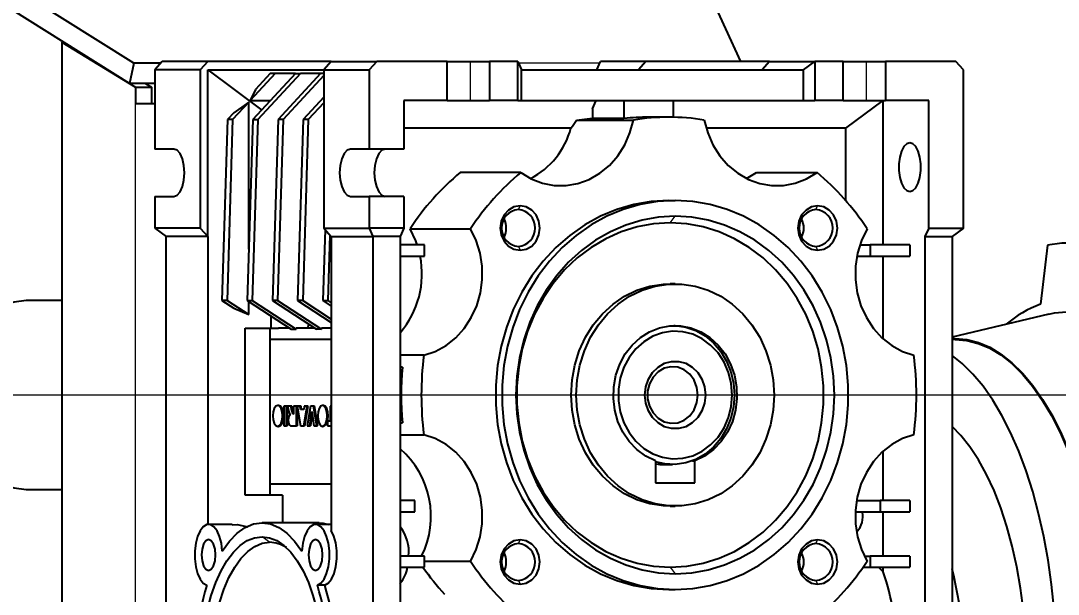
# Paper-space layout 'Лист1' of a CAD drawing. Header units: millimetres. Extents: x 0 to 594, y -1 to 420.
# Drawn here: x 186.78 to 196.12, y 71.18 to 76.34 of the extents above; entities that cross this region are included whole.
import ezdxf

# ---------------------------------------------------------------- set-up
doc = ezdxf.new("R2010")
doc.units = ezdxf.units.MM
doc.linetypes.add('SLD-Осевая', pattern=[19.05, 15.24, -1.27, 1.27, -1.27])
doc.linetypes.add('SLD-Сплошная', pattern=[0])
doc.styles.add('SLDTEXTSTYLE1', font='')
doc.styles.add('SLDTEXTSTYLE2', font='')
doc.styles.get('SLDTEXTSTYLE1').set_extended_font_data('ГОСТ тип А', italic=True)
doc.styles.get('SLDTEXTSTYLE2').set_extended_font_data('ГОСТ тип А')
doc.dimstyles.new('SLDDIMSTYLE2', dxfattribs={"dimtxt": 3.5, "dimasz": 3, "dimexe": 0, "dimexo": 0.0625, "dimgap": 0.875, "dimtad": 0, "dimtih": 1, "dimtoh": 1, "dimdec": 0, "dimlfac": 20, "dimrnd": 1e-09, "dimzin": 12, "dimdsep": 46, "dimtxsty": 'SLDTEXTSTYLE1', "dimsah": 1, "dimcen": 0, "dimadec": 0, "dimazin": 3, "dimtfac": 1, "dimtmove": 0, "dimatfit": 3, "dimfxl": 1, "dimfrac": 2, "dimtolj": 1, "dimtzin": 12, "dimarcsym": 0})
doc.dimstyles.new('SLDDIMSTYLE3', dxfattribs={"dimtxt": 3.5, "dimasz": 3, "dimexe": 0, "dimexo": 0.0625, "dimgap": 0.875, "dimtad": 2, "dimdec": 0, "dimlfac": 20, "dimrnd": 1e-09, "dimzin": 12, "dimdsep": 46, "dimtxsty": 'SLDTEXTSTYLE1', "dimsah": 1, "dimcen": 0.09, "dimadec": 0, "dimazin": 3, "dimtfac": 1, "dimtofl": 0, "dimtmove": 0, "dimatfit": 3, "dimfxl": 1, "dimfrac": 2, "dimtolj": 1, "dimtzin": 12, "dimarcsym": 0})

# ---------------------------------------------------------------- blocks, each defined once
blk = doc.blocks.new('_D_2')
at = {"color": 7, "linetype": 'SLD-Сплошная', "lineweight": 0, "transparency": 16777216}
for p, q in [((170.2787, 113.9635), (148.2729, 113.9635)), ((180.6089, 103.4461), (170.2787, 113.9635)), ((240.4801, 42.4902), (180.6089, 103.4461)), ((240.4801, 42.4902), (242.5823, 40.3499))]:
    blk.add_line(p, q, dxfattribs=at)
at = {"color": 7, "linetype": 'SLD-Сплошная', "lineweight": 18, "transparency": 16777216}
for points in [[(180.6089, 103.4461), (178.8635, 105.9367), (178.15, 105.236)], [(240.4801, 42.4902), (242.2255, 39.9995), (242.939, 40.7003)]]:
    blk.add_solid(points, dxfattribs=at)
at = {"color": 7, "linetype": 'SLD-Сплошная', "lineweight": 18, "transparency": 16777216, "char_height": 3.5, "attachment_point": 1, "style": 'SLDTEXTSTYLE2'}
for s, insert in [('%%c', (148.2729, 118.4752)), ('1710', (153.3759, 118.4995)), ('.*', (164.0703, 118.4995))]:
    blk.add_mtext(s, dxfattribs=dict(at, insert=insert))
blk = doc.blocks.new('_D_3')
at = {"color": 7, "linetype": 'SLD-Сплошная', "lineweight": 0, "transparency": 16777216}
for p, q in [((191.8496, 115.3486), (276.2983, 115.3486)), ((275.2983, 115.3486), (275.2983, 30.5877)), ((191.8496, 30.5877), (276.2983, 30.5877))]:
    blk.add_line(p, q, dxfattribs=at)
at = {"color": 7, "linetype": 'SLD-Сплошная', "lineweight": 18, "transparency": 16777216}
for points in [[(275.2983, 115.3486), (274.7983, 112.3486), (275.7983, 112.3486)], [(275.2983, 30.5877), (275.7983, 33.5877), (274.7983, 33.5877)]]:
    blk.add_solid(points, dxfattribs=at)
at = {"color": 7, "linetype": 'SLD-Сплошная', "lineweight": 18, "transparency": 16777216, "char_height": 3.5, "attachment_point": 1, "rotation": 90, "style": 'SLDTEXTSTYLE2'}
for s, insert in [('*', (270.7866, 76.1743)), ('1695', (270.7866, 65.4799))]:
    blk.add_mtext(s, dxfattribs=dict(at, insert=insert))
blk = doc.blocks.new('SW_CENTERMARKSYMBOL_0')
at = {"color": 0, "linetype": 'SLD-Сплошная', "lineweight": 18}
blk.add_line((-0.25, 0), (-134.03, 0), dxfattribs=at)

psp = doc.layouts.new('Лист1')

# ---------------------------------------------------------------- linework, layer by layer
at = {"color": 7, "linetype": 'SLD-Сплошная', "lineweight": 25}
for p, q in [((187.8004, 75.9537), (181.7734, 79.7455)), ((191.5244, 79.7953), (193.2599, 75.9681)), ((187.7636, 75.7709), (181.7734, 79.5395)), ((187.1544, 76.1427), (187.8171, 75.7372)), ((187.1544, 76.1427), (187.1544, 69.7935)), ((187.1544, 76.1427), (187.1725, 76.1427)), ((187.8004, 75.9537), (187.7636, 75.7709)), ((188.0449, 75.9537), (187.8004, 75.9537)), ((188.0578, 75.9681), (187.9909, 75.8931)), ((188.4664, 75.9681), (188.0578, 75.9681)), ((188.4664, 75.9681), (188.3995, 75.8931)), ((189.5786, 75.9681), (188.4664, 75.9681)), ((189.5786, 75.9681), (189.5118, 75.8931)), ((189.5786, 75.9681), (189.9872, 75.9681)), ((189.9872, 75.9681), (189.9204, 75.8931)), ((190.6221, 75.9681), (189.9872, 75.9681)), ((190.6221, 75.6181), (190.6221, 75.9681)), ((190.6221, 75.9681), (190.8305, 75.9681)), ((190.8305, 75.9681), (191.0007, 75.9681)), ((191.0007, 75.9681), (191.0007, 75.6181)), ((191.2569, 75.9681), (191.0007, 75.9681)), ((191.2569, 75.6181), (191.2569, 75.9681)), ((191.2569, 75.9681), (191.2897, 75.8931)), ((191.9677, 75.8931), (192.0005, 75.9681)), ((192.4091, 75.9681), (192.0005, 75.9681)), ((192.4091, 75.9681), (192.3422, 75.8931)), ((193.5213, 75.9681), (192.4091, 75.9681)), ((193.5213, 75.9681), (193.4545, 75.8931)), ((193.5213, 75.9681), (193.9299, 75.9681)), ((193.8291, 75.8931), (193.9299, 75.9681)), ((193.9299, 75.9681), (193.9299, 75.6181)), ((194.1861, 75.9681), (193.9299, 75.9681)), ((194.1861, 75.6181), (194.1861, 75.9681)), ((194.1861, 75.9681), (194.3945, 75.9681)), ((194.3945, 75.9681), (194.5648, 75.9681)), ((194.5648, 75.9681), (194.5648, 75.6181)), ((195.1996, 75.9681), (194.5648, 75.9681)), ((195.2664, 75.8931), (195.1996, 75.9681)), ((187.9909, 75.8931), (187.9909, 75.1806)), ((188.3995, 75.8931), (187.9909, 75.8931)), ((188.3995, 75.8931), (188.3995, 74.4681)), ((188.4664, 74.3931), (188.4664, 75.8931)), ((188.4664, 75.8931), (188.952, 75.5321)), ((188.4664, 75.8931), (189.5118, 75.8931)), ((189.0735, 75.8606), (188.8498, 75.6181)), ((189.2551, 75.8606), (188.8725, 75.4459)), ((189.0281, 75.8606), (188.8967, 75.7181)), ((189.3005, 75.8606), (188.9179, 75.4459)), ((189.0735, 75.8606), (189.0281, 75.8606)), ((189.2551, 75.8606), (189.0735, 75.8606)), ((189.4821, 75.8606), (189.0995, 75.4459)), ((189.5118, 75.8436), (189.1448, 75.4459)), ((189.2551, 75.8606), (189.3005, 75.8606)), ((189.4821, 75.8606), (189.3005, 75.8606)), ((189.5118, 75.8606), (189.4821, 75.8606)), ((189.5118, 75.8931), (189.9204, 75.8931)), ((189.5118, 75.8931), (189.5118, 74.4681)), ((189.9204, 75.8931), (189.9204, 75.1806)), ((191.2897, 75.6181), (191.2897, 75.8931)), ((191.2897, 75.8931), (193.8291, 75.8931)), ((193.8291, 75.6181), (193.8291, 75.8931)), ((195.2664, 74.4681), (195.2664, 75.8931)), ((187.9909, 75.7709), (187.7636, 75.7709)), ((187.8171, 75.7372), (187.8171, 75.5881)), ((187.8171, 75.7372), (187.961, 75.7372)), ((187.906, 75.7709), (187.961, 75.7372)), ((187.961, 75.7372), (187.961, 75.5881)), ((188.8967, 75.7181), (188.8498, 75.6181)), ((189.5118, 75.6468), (189.3264, 75.4459)), ((187.9909, 75.5881), (187.8171, 75.5881)), ((188.8362, 75.6034), (188.6909, 75.4459)), ((188.8362, 75.6034), (188.7017, 75.5069)), ((188.8362, 74.2817), (188.8362, 75.6034)), ((188.8498, 75.6181), (189.0314, 75.6181)), ((189.5118, 75.5976), (189.3718, 75.4459)), ((190.6221, 75.6181), (190.2323, 75.6181)), ((190.2323, 75.6181), (190.2323, 75.1806)), ((190.6221, 75.6181), (190.8305, 75.6181)), ((190.8305, 75.6181), (191.0007, 75.6181)), ((191.2569, 75.6181), (191.0007, 75.6181)), ((191.2569, 75.6181), (191.2897, 75.6181)), ((191.2897, 75.6181), (193.8291, 75.6181)), ((191.928, 75.5431), (191.9621, 75.6181)), ((191.928, 75.5431), (191.928, 75.4556)), ((192.2118, 75.6181), (192.2118, 75.4556)), ((192.6573, 75.4677), (192.6573, 75.6181)), ((193.8291, 75.6181), (193.9299, 75.6181)), ((194.1861, 75.6181), (193.9299, 75.6181)), ((194.1861, 75.6181), (194.3945, 75.6181)), ((194.2097, 75.3681), (194.546, 75.6181)), ((194.3945, 75.6181), (194.5648, 75.6181)), ((194.546, 74.3181), (194.546, 75.6181)), ((194.9546, 75.6181), (194.5648, 75.6181)), ((194.9546, 74.4681), (194.9546, 75.6181)), ((188.6455, 75.4459), (188.5948, 73.8181)), ((188.6909, 75.4459), (188.6402, 73.8181)), ((188.7017, 75.5069), (188.6455, 75.4459)), ((188.6909, 75.4459), (188.6455, 75.4459)), ((188.8725, 75.4459), (188.8218, 73.8181)), ((188.9179, 75.4459), (188.8672, 73.8181)), ((188.8725, 75.4459), (188.9179, 75.4459)), ((189.0995, 75.4459), (189.0488, 73.8181)), ((189.1448, 75.4459), (189.0942, 73.8181)), ((189.1448, 75.4459), (189.0995, 75.4459)), ((189.3264, 75.4459), (189.2758, 73.8181)), ((189.3718, 75.4459), (189.3212, 73.8181)), ((189.3718, 75.4459), (189.3264, 75.4459)), ((191.7864, 75.4424), (191.928, 75.4587)), ((191.7864, 75.4424), (192.2975, 75.4424)), ((192.2118, 75.4556), (191.928, 75.4556)), ((192.6161, 75.4681), (192.4345, 75.4681)), ((191.7347, 75.3681), (190.2323, 75.3681)), ((194.2097, 75.3681), (192.9527, 75.3681)), ((194.2097, 74.7148), (194.2097, 75.3681)), ((188.1612, 75.1806), (187.9909, 75.1806)), ((189.9204, 75.1806), (189.7502, 75.1806)), ((190.2323, 75.1806), (189.9204, 75.1806)), ((191.2826, 74.9706), (190.7378, 74.9706)), ((193.3155, 74.9163), (193.4049, 74.9706)), ((193.4049, 74.9706), (193.9497, 74.9706)), ((187.9909, 74.7556), (187.9909, 74.4681)), ((187.9909, 74.7556), (188.1612, 74.7556)), ((189.7502, 74.7556), (189.9204, 74.7556)), ((189.9204, 74.7556), (189.9204, 74.4681)), ((190.2323, 74.7556), (189.9204, 74.7556)), ((190.2323, 74.7556), (190.2323, 74.4681)), ((192.6161, 74.7181), (192.6729, 74.7181)), ((188.3995, 74.4681), (187.9909, 74.4681)), ((187.9909, 74.4681), (188.0918, 74.3931)), ((188.3995, 74.4681), (188.4664, 74.3931)), ((189.5226, 74.456), (189.5028, 73.8181)), ((189.5118, 74.4681), (189.5786, 74.3931)), ((189.5118, 74.4681), (189.9204, 74.4681)), ((190.2323, 74.4681), (189.9204, 74.4681)), ((189.9204, 74.4681), (189.9532, 74.3931)), ((190.2323, 74.4681), (190.1982, 74.3931)), ((190.2871, 74.4648), (190.8319, 74.4648)), ((194.9546, 74.4681), (194.9205, 74.3931)), ((194.9546, 74.4681), (195.2664, 74.4681)), ((195.2664, 74.4681), (195.1656, 74.3931)), ((188.4664, 74.3931), (188.0918, 74.3931)), ((188.0918, 70.3431), (188.0918, 74.3931)), ((188.4664, 74.3931), (188.4664, 71.8032)), ((189.5665, 74.4067), (189.5482, 73.8181)), ((189.5786, 74.3931), (189.9532, 74.3931)), ((189.5786, 74.3931), (189.5786, 71.7493)), ((190.1982, 74.3931), (189.9532, 74.3931)), ((189.9532, 74.3931), (189.9532, 70.3431)), ((190.1982, 74.3931), (190.1982, 70.3431)), ((190.4184, 74.3181), (190.1982, 74.3181)), ((190.4184, 74.2181), (190.4184, 74.3181)), ((194.3352, 74.3181), (194.4279, 74.3181)), ((194.4279, 74.3181), (194.4279, 74.2181)), ((194.7843, 74.3181), (194.4279, 74.3181)), ((194.7843, 74.3181), (194.7843, 74.2181)), ((194.9205, 74.3931), (194.9205, 70.3431)), ((194.9205, 74.3931), (195.1656, 74.3931)), ((195.1656, 74.3931), (195.1656, 70.3431)), ((196.0237, 74.3156), (195.9591, 73.7847)), ((190.1982, 74.2181), (190.4184, 74.2181)), ((194.3092, 74.2181), (194.4279, 74.2181)), ((194.4279, 74.2181), (194.7843, 74.2181)), ((194.546, 73.472), (194.546, 74.2181)), ((192.6729, 73.9681), (192.6275, 73.9681)), ((187.1544, 73.8181), (186.8618, 73.8181)), ((188.6402, 73.8181), (188.5948, 73.8181)), ((188.5948, 73.8181), (188.7017, 73.7488)), ((188.6402, 73.8181), (188.8362, 73.6911)), ((188.8218, 73.8181), (188.8672, 73.8181)), ((188.8218, 73.8181), (189.2183, 73.5612)), ((188.8362, 73.6911), (188.8362, 73.8088)), ((188.8672, 73.8181), (189.2637, 73.5612)), ((189.0488, 73.8181), (189.4453, 73.5612)), ((189.0942, 73.8181), (189.0488, 73.8181)), ((189.0942, 73.8181), (189.4907, 73.5612)), ((189.3212, 73.8181), (189.2758, 73.8181)), ((189.2758, 73.8181), (189.5786, 73.6219)), ((189.3212, 73.8181), (189.5786, 73.6513)), ((189.5028, 73.8181), (189.5786, 73.769)), ((189.5028, 73.8181), (189.5482, 73.8181)), ((189.5482, 73.8181), (189.5786, 73.7984)), ((188.7017, 73.7488), (188.8362, 73.6911)), ((189.038, 73.5681), (189.038, 73.678)), ((196.0354, 73.6966), (195.1656, 73.4879)), ((189.3677, 73.5681), (189.3767, 73.6057)), ((188.8026, 73.5681), (189.038, 73.5681)), ((188.8026, 72.0681), (188.8026, 73.5681)), ((189.0254, 73.5681), (189.0254, 72.0681)), ((189.038, 73.5681), (189.1048, 73.5681)), ((189.2076, 73.5681), (189.1048, 73.5681)), ((189.2183, 73.5612), (189.2637, 73.5612)), ((189.2637, 73.5681), (189.2637, 73.5612)), ((189.4346, 73.5681), (189.2637, 73.5681)), ((189.4907, 73.5612), (189.4453, 73.5612)), ((189.4907, 73.5681), (189.4907, 73.5612)), ((189.5786, 73.5681), (189.4907, 73.5681)), ((189.0258, 73.4681), (189.0258, 72.1681)), ((189.5786, 73.4681), (189.0258, 73.4681)), ((195.1927, 73.4681), (195.1656, 73.4681)), ((190.4115, 73.3258), (190.1982, 73.3258)), ((190.2182, 73.2181), (190.1982, 73.2181)), ((189.1049, 72.8747), (189.096, 72.8747)), ((189.1505, 72.8681), (189.1505, 72.6914)), ((189.1755, 72.8681), (189.1505, 72.8681)), ((189.1755, 72.6914), (189.1755, 72.8681)), ((189.1844, 72.8681), (189.1755, 72.8681)), ((189.1844, 72.6914), (189.1844, 72.8681)), ((189.1849, 72.8681), (189.1973, 72.8177)), ((189.2131, 72.8681), (189.1849, 72.8681)), ((189.2263, 72.8145), (189.2131, 72.8681)), ((189.222, 72.8681), (189.2131, 72.8681)), ((189.2352, 72.8145), (189.222, 72.8681)), ((189.2391, 72.8681), (189.2391, 72.797)), ((189.2641, 72.8681), (189.2391, 72.8681)), ((189.2641, 72.6914), (189.2641, 72.8681)), ((189.2724, 72.8681), (189.2641, 72.8681)), ((189.2724, 72.8681), (189.3023, 72.6914)), ((189.2985, 72.8681), (189.2724, 72.8681)), ((189.273, 72.6914), (189.273, 72.8647)), ((189.3026, 72.8383), (189.2985, 72.8681)), ((189.3074, 72.8681), (189.2985, 72.8681)), ((189.3305, 72.8383), (189.3026, 72.8383)), ((189.3115, 72.8383), (189.3074, 72.8681)), ((189.3346, 72.8681), (189.3305, 72.8383)), ((189.3306, 72.6914), (189.36, 72.8681)), ((189.36, 72.8681), (189.3346, 72.8681)), ((189.3395, 72.6914), (189.3689, 72.8681)), ((189.3899, 72.8681), (189.36, 72.6914)), ((189.3689, 72.8681), (189.36, 72.8681)), ((189.417, 72.8681), (189.3899, 72.8681)), ((189.4475, 72.6914), (189.417, 72.8681)), ((189.4259, 72.8681), (189.417, 72.8681)), ((189.4564, 72.6914), (189.4259, 72.8681)), ((189.508, 72.8747), (189.4991, 72.8747)), ((189.5786, 72.8681), (189.5694, 72.8681)), ((189.5694, 72.8681), (189.5694, 72.7327)), ((189.1973, 72.8177), (189.2002, 72.8081)), ((189.2002, 72.8081), (189.2046, 72.7971)), ((189.2046, 72.7971), (189.2073, 72.7937)), ((189.2073, 72.7937), (189.211, 72.7905)), ((189.2285, 72.8065), (189.2263, 72.8145)), ((189.2352, 72.8145), (189.2263, 72.8145)), ((189.2308, 72.801), (189.2285, 72.8065)), ((189.2374, 72.8065), (189.2285, 72.8065)), ((189.2341, 72.7977), (189.2308, 72.801)), ((189.2391, 72.801), (189.2308, 72.801)), ((189.2369, 72.797), (189.2341, 72.7977)), ((189.2391, 72.7977), (189.2341, 72.7977)), ((189.2374, 72.8065), (189.2352, 72.8145)), ((189.2391, 72.797), (189.2369, 72.797)), ((189.2391, 72.8025), (189.2374, 72.8065)), ((189.3853, 72.6914), (189.4032, 72.8185)), ((189.3942, 72.6914), (189.4077, 72.7872)), ((189.4032, 72.8185), (189.4215, 72.6914)), ((189.5444, 72.7327), (189.5444, 72.6914)), ((189.5694, 72.7327), (189.5444, 72.7327)), ((189.1049, 72.6859), (189.096, 72.6859)), ((189.1505, 72.6914), (189.1755, 72.6914)), ((189.1844, 72.6914), (189.1755, 72.6914)), ((189.2111, 72.6922), (189.2641, 72.6914)), ((189.273, 72.6914), (189.2641, 72.6914)), ((189.3023, 72.6914), (189.3306, 72.6914)), ((189.3395, 72.6914), (189.3306, 72.6914)), ((189.36, 72.6914), (189.3853, 72.6914)), ((189.3942, 72.6914), (189.3853, 72.6914)), ((189.4215, 72.6914), (189.4475, 72.6914)), ((189.4564, 72.6914), (189.4475, 72.6914)), ((189.508, 72.6859), (189.4991, 72.6859)), ((189.5444, 72.6914), (189.5786, 72.6914)), ((190.1982, 72.7181), (190.2182, 72.7181)), ((190.1982, 72.6105), (190.4115, 72.6105)), ((194.546, 72.0181), (194.546, 72.4643)), ((192.4947, 72.376), (192.4947, 72.1781)), ((192.8284, 72.376), (192.8511, 72.376)), ((192.8511, 72.1781), (192.8511, 72.376)), ((192.5357, 72.3431), (192.6502, 72.3431)), ((189.0258, 72.1681), (189.5786, 72.1681)), ((192.4947, 72.1781), (192.8511, 72.1781)), ((186.8618, 72.1181), (187.1544, 72.1181)), ((189.1389, 72.0681), (188.8026, 72.0681)), ((189.1389, 72.0681), (189.1389, 71.8181)), ((190.3293, 72.0181), (190.1982, 72.0181)), ((190.3293, 71.9181), (190.3293, 72.0181)), ((194.3058, 72.0181), (194.517, 72.0181)), ((194.517, 72.0181), (194.517, 71.9181)), ((194.7843, 72.0181), (194.517, 72.0181)), ((194.7843, 72.0181), (194.7843, 71.9181)), ((190.1982, 71.9181), (190.3293, 71.9181)), ((192.6275, 71.9681), (192.6729, 71.9681)), ((194.2949, 71.9181), (194.517, 71.9181)), ((194.517, 71.9181), (194.7843, 71.9181)), ((194.546, 71.5181), (194.546, 71.9181)), ((188.6874, 71.8038), (188.4741, 71.8038)), ((189.468, 71.8181), (188.9557, 71.8181)), ((189.5786, 71.8038), (189.4372, 71.8038)), ((190.4184, 71.5181), (190.1982, 71.5181)), ((190.4184, 71.4181), (190.4184, 71.5181)), ((194.3756, 71.5181), (194.4279, 71.5181)), ((194.4279, 71.5181), (194.4279, 71.4181)), ((194.7843, 71.5181), (194.4279, 71.5181)), ((194.7843, 71.5181), (194.7843, 71.4181)), ((190.8319, 71.4714), (190.4184, 71.4714)), ((190.1982, 71.4181), (190.4184, 71.4181)), ((194.3638, 71.4181), (194.4279, 71.4181)), ((194.4279, 71.4181), (194.7843, 71.4181)), ((194.546, 71.3764), (194.546, 71.4181)), ((189.5202, 71.2561), (189.4533, 71.2561)), ((192.6161, 71.2181), (192.6729, 71.2181))]:
    psp.add_line(p, q, dxfattribs=at)
at = {"color": 8, "linetype": 'SLD-Сплошная', "lineweight": 18}
for p, q in [((190.8305, 75.6181), (190.8305, 75.9681)), ((191.9942, 75.9537), (191.2632, 75.9537)), ((194.3945, 75.6181), (194.3945, 75.9681)), ((187.8171, 70.3481), (187.8171, 75.5881)), ((191.2619, 74.6369), (191.2773, 74.6707)), ((193.9396, 74.6369), (193.9549, 74.6707)), ((192.6275, 74.5181), (192.6729, 74.5759)), ((191.2619, 74.3045), (191.2773, 74.2707)), ((193.9396, 74.3045), (193.9549, 74.2707)), ((191.7819, 72.9681), (191.7365, 72.9681)), ((189.0225, 71.6431), (188.9557, 71.6931)), ((191.2619, 71.6317), (191.2773, 71.6655)), ((193.9396, 71.6317), (193.9549, 71.6655)), ((192.6275, 71.4181), (192.6729, 71.3604)), ((191.2619, 71.2993), (191.2773, 71.2655)), ((193.9396, 71.2993), (193.9549, 71.2655))]:
    psp.add_line(p, q, dxfattribs=at)
at = {"color": 7, "linetype": 'SLD-Сплошная', "lineweight": 25, "flags": 128}
for points in [[(191.2826, 74.9706), (191.3772, 74.9137), (191.4787, 74.8746), (191.5845, 74.8542), (191.6918, 74.8531), (191.7979, 74.8713), (191.9001, 74.9083), (191.9956, 74.9632), (192.0821, 75.0345), (192.1573, 75.1205), (192.2193, 75.2189), (192.2664, 75.3271), (192.2975, 75.4424)], [(192.9348, 75.4424), (192.9659, 75.3271), (193.013, 75.2189), (193.0749, 75.1205), (193.1501, 75.0345), (193.2366, 74.9632), (193.3322, 74.9083), (193.4343, 74.8713), (193.5404, 74.8531), (193.6478, 74.8542), (193.7535, 74.8746), (193.8551, 74.9137), (193.9497, 74.9706)], [(188.1612, 74.7556), (188.191, 74.766), (188.2179, 74.7962), (188.2392, 74.8432), (188.2529, 74.9025), (188.2577, 74.9681), (188.2529, 75.0338), (188.2392, 75.093), (188.2179, 75.14), (188.191, 75.1702), (188.1612, 75.1806)], [(189.7502, 75.1806), (189.7203, 75.1702), (189.6935, 75.14), (189.6721, 75.093), (189.6584, 75.0338), (189.6537, 74.9681), (189.6584, 74.9025), (189.6721, 74.8432), (189.6935, 74.7962), (189.7203, 74.766), (189.7502, 74.7556)], [(190.062, 75.1806), (190.0322, 75.1702), (190.0053, 75.14), (189.984, 75.093), (189.9703, 75.0338), (189.9655, 74.9681), (189.9703, 74.9025), (189.984, 74.8432), (190.0053, 74.7962), (190.0322, 74.766), (190.062, 74.7556)], [(194.7843, 75.2381), (194.7562, 75.2292), (194.7303, 75.2032), (194.7089, 75.1622), (194.6935, 75.1095), (194.6855, 75.0494), (194.6855, 74.9868), (194.6935, 74.9267), (194.7089, 74.8741), (194.7303, 74.833), (194.7562, 74.807), (194.7843, 74.7981)], [(194.7843, 74.7981), (194.8125, 74.807), (194.8383, 74.833), (194.8598, 74.8741), (194.8752, 74.9267), (194.8832, 74.9868), (194.8832, 75.0494), (194.8752, 75.1095), (194.8598, 75.1622), (194.8383, 75.2032), (194.8125, 75.2292), (194.7843, 75.2381)], [(192.6161, 74.7181), (192.4584, 74.7091), (192.3022, 74.6823), (192.1493, 74.6379), (192.0012, 74.5763), (191.8594, 74.4982), (191.7254, 74.4045), (191.6005, 74.2959), (191.486, 74.1738), (191.3831, 74.0393), (191.2929, 73.8938), (191.2162, 73.7388), (191.1539, 73.5759), (191.1066, 73.4068), (191.0748, 73.2331), (191.0589, 73.0568), (191.0589, 72.8795), (191.0748, 72.7031), (191.1066, 72.5295), (191.1539, 72.3603), (191.2162, 72.1974), (191.2929, 72.0424), (191.3831, 71.8969), (191.486, 71.7624), (191.6005, 71.6403), (191.7254, 71.5318), (191.8594, 71.438), (192.0012, 71.3599), (192.1493, 71.2984), (192.3022, 71.2539), (192.4584, 71.2271), (192.6161, 71.2181)], [(192.6729, 74.7181), (192.5151, 74.7091), (192.359, 74.6823), (192.2061, 74.6379), (192.058, 74.5763), (191.9162, 74.4982), (191.7821, 74.4045), (191.6572, 74.2959), (191.5427, 74.1738), (191.4398, 74.0393), (191.3496, 73.8938), (191.273, 73.7388), (191.2107, 73.5759), (191.1634, 73.4068), (191.1316, 73.2331), (191.1156, 73.0568), (191.1156, 72.8795), (191.1316, 72.7031), (191.1634, 72.5295), (191.2107, 72.3603), (191.273, 72.1974), (191.3496, 72.0424), (191.4398, 71.8969), (191.5427, 71.7624), (191.6572, 71.6403), (191.7821, 71.5318), (191.9162, 71.438), (192.058, 71.3599), (192.2061, 71.2984), (192.359, 71.2539), (192.5151, 71.2271), (192.6729, 71.2181)], [(192.6729, 71.2181), (192.8306, 71.2271), (192.9867, 71.2539), (193.1397, 71.2984), (193.2878, 71.3599), (193.4296, 71.438), (193.5636, 71.5318), (193.6885, 71.6403), (193.803, 71.7624), (193.9059, 71.8969), (193.9961, 72.0424), (194.0728, 72.1974), (194.1351, 72.3603), (194.1824, 72.5295), (194.2142, 72.7031), (194.2301, 72.8795), (194.2301, 73.0568), (194.2142, 73.2331), (194.1824, 73.4068), (194.1351, 73.5759), (194.0728, 73.7388), (193.9961, 73.8938), (193.9059, 74.0393), (193.803, 74.1738), (193.6885, 74.2959), (193.5636, 74.4045), (193.4296, 74.4982), (193.2878, 74.5763), (193.1397, 74.6379), (192.9867, 74.6823), (192.8306, 74.7091), (192.6729, 74.7181)], [(191.2773, 74.6707), (191.2222, 74.6609), (191.1725, 74.6325), (191.1331, 74.5883), (191.1078, 74.5325), (191.0991, 74.4707), (191.1078, 74.4089), (191.1331, 74.3532), (191.1725, 74.3089), (191.2222, 74.2805), (191.2773, 74.2707)], [(191.2773, 74.2707), (191.3324, 74.2805), (191.382, 74.3089), (191.4215, 74.3532), (191.4468, 74.4089), (191.4555, 74.4707), (191.4468, 74.5325), (191.4215, 74.5883), (191.382, 74.6325), (191.3324, 74.6609), (191.2773, 74.6707)], [(193.9549, 74.6707), (193.8999, 74.6609), (193.8502, 74.6325), (193.8108, 74.5883), (193.7855, 74.5325), (193.7767, 74.4707), (193.7855, 74.4089), (193.8108, 74.3532), (193.8502, 74.3089), (193.8999, 74.2805), (193.9549, 74.2707)], [(193.9549, 74.2707), (194.01, 74.2805), (194.0597, 74.3089), (194.0991, 74.3532), (194.1244, 74.4089), (194.1332, 74.4707), (194.1244, 74.5325), (194.0991, 74.5883), (194.0597, 74.6325), (194.01, 74.6609), (193.9549, 74.6707)], [(192.6729, 74.5759), (192.5231, 74.5671), (192.375, 74.5407), (192.2302, 74.4972), (192.0902, 74.4369), (191.9566, 74.3605), (191.8309, 74.2688), (191.7143, 74.1629), (191.6083, 74.0439), (191.5139, 73.9131), (191.4323, 73.772), (191.3642, 73.6221), (191.3105, 73.4649), (191.2717, 73.3024), (191.2482, 73.1362), (191.2404, 72.9681), (191.2482, 72.8001), (191.2717, 72.6339), (191.3105, 72.4713), (191.3642, 72.3142), (191.4323, 72.1642), (191.5139, 72.0231), (191.6083, 71.8923), (191.7143, 71.7733), (191.8309, 71.6674), (191.9566, 71.5758), (192.0902, 71.4994), (192.2302, 71.4391), (192.375, 71.3955), (192.5231, 71.3692), (192.6729, 71.3604)], [(192.6275, 74.5181), (192.4782, 74.509), (192.3306, 74.4819), (192.1865, 74.437), (192.0476, 74.3749), (191.9155, 74.2963), (191.7917, 74.2021), (191.6777, 74.0934), (191.5749, 73.9716), (191.4844, 73.838), (191.4073, 73.6942), (191.3445, 73.5418), (191.2968, 73.3828), (191.2646, 73.2189), (191.2484, 73.052), (191.2484, 72.8842), (191.2646, 72.7174), (191.2968, 72.5535), (191.3445, 72.3944), (191.4073, 72.2421), (191.4844, 72.0983), (191.5749, 71.9647), (191.6777, 71.8428), (191.7917, 71.7342), (191.9155, 71.64), (192.0476, 71.5614), (192.1865, 71.4993), (192.3306, 71.4544), (192.4782, 71.4272), (192.6275, 71.4181)], [(192.6275, 71.4181), (192.7768, 71.4272), (192.9244, 71.4544), (193.0684, 71.4993), (193.2074, 71.5614), (193.3395, 71.64), (193.4633, 71.7342), (193.5772, 71.8428), (193.6801, 71.9647), (193.7706, 72.0983), (193.8477, 72.2421), (193.9104, 72.3944), (193.9582, 72.5535), (193.9903, 72.7174), (194.0065, 72.8842), (194.0065, 73.052), (193.9903, 73.2189), (193.9582, 73.3828), (193.9104, 73.5418), (193.8477, 73.6942), (193.7706, 73.838), (193.6801, 73.9716), (193.5772, 74.0934), (193.4633, 74.2021), (193.3395, 74.2963), (193.2074, 74.3749), (193.0684, 74.437), (192.9244, 74.4819), (192.7768, 74.509), (192.6275, 74.5181)], [(192.6729, 71.3604), (192.8226, 71.3692), (192.9707, 71.3955), (193.1155, 71.4391), (193.2555, 71.4994), (193.3891, 71.5758), (193.5149, 71.6674), (193.6314, 71.7733), (193.7374, 71.8923), (193.8318, 72.0231), (193.9135, 72.1642), (193.9815, 72.3142), (194.0353, 72.4713), (194.0741, 72.6339), (194.0975, 72.8001), (194.1054, 72.9681), (194.0975, 73.1362), (194.0741, 73.3024), (194.0353, 73.4649), (193.9815, 73.6221), (193.9135, 73.772), (193.8318, 73.9131), (193.7374, 74.0439), (193.6314, 74.1629), (193.5149, 74.2688), (193.3891, 74.3605), (193.2555, 74.4369), (193.1155, 74.4972), (192.9707, 74.5407), (192.8226, 74.5671), (192.6729, 74.5759)], [(190.3523, 74.3181), (190.3392, 74.355), (190.2871, 74.4648)], [(190.4115, 73.3258), (190.5143, 73.3606), (190.6107, 73.4135), (190.6984, 73.4831), (190.775, 73.5675), (190.8385, 73.6645), (190.8874, 73.7718), (190.9204, 73.8864), (190.9366, 74.0055), (190.9356, 74.126), (190.9174, 74.2447), (190.8826, 74.3586), (190.8319, 74.4648)], [(194.4003, 74.4648), (194.3497, 74.3586), (194.3148, 74.2447), (194.2966, 74.126), (194.2956, 74.0055), (194.3118, 73.8864), (194.3448, 73.7718), (194.3937, 73.6645), (194.4573, 73.5675), (194.5339, 73.4831), (194.6215, 73.4135), (194.718, 73.3606), (194.8207, 73.3258)], [(191.7365, 72.9681), (191.7448, 73.1043), (191.7695, 73.2379), (191.8102, 73.3665), (191.8662, 73.4877), (191.9363, 73.5992), (192.0193, 73.699), (192.1136, 73.7851), (192.2175, 73.856), (192.3291, 73.9104), (192.4462, 73.9472), (192.5667, 73.9658), (192.6275, 73.9681)], [(191.7819, 72.9681), (191.7902, 73.1043), (191.8149, 73.2379), (191.8556, 73.3665), (191.9116, 73.4877), (191.9817, 73.5992), (192.0647, 73.699), (192.159, 73.7851), (192.2629, 73.856), (192.3745, 73.9104), (192.4916, 73.9472), (192.6121, 73.9658), (192.7337, 73.9658), (192.8542, 73.9472), (192.9712, 73.9104), (193.0828, 73.856), (193.1867, 73.7851), (193.281, 73.699), (193.364, 73.5992), (193.4342, 73.4877), (193.4901, 73.3665), (193.5308, 73.2379), (193.5556, 73.1043), (193.5639, 72.9681)], [(186.8618, 73.8181), (186.8341, 73.8176), (186.7242, 73.804), (186.6173, 73.7726), (186.5155, 73.7241), (186.4211, 73.6594), (186.3361, 73.58), (186.2623, 73.4876), (186.2013, 73.3841), (186.1544, 73.2718), (186.1226, 73.1529), (186.1065, 73.0302), (186.1065, 72.9061), (186.1226, 72.7833), (186.1544, 72.6645), (186.2013, 72.5521), (186.2623, 72.4486), (186.3361, 72.3562), (186.4211, 72.2768), (186.5155, 72.2122), (186.6173, 72.1636), (186.7242, 72.1323), (186.8341, 72.1187), (186.8618, 72.1181)], [(196.0354, 73.6966), (196.0862, 73.7069), (196.1951, 73.7157)], [(192.4947, 72.376), (192.4077, 72.4186), (192.3283, 72.4771), (192.259, 72.5499), (192.2018, 72.6348), (192.1582, 72.7295), (192.1295, 72.831), (192.1167, 72.9366), (192.12, 73.0431), (192.1394, 73.1474), (192.1743, 73.2464), (192.2236, 73.3374), (192.286, 73.4177), (192.3597, 73.4849), (192.4424, 73.5371), (192.5319, 73.5728), (192.6254, 73.5908), (192.7203, 73.5908), (192.8139, 73.5728), (192.9033, 73.5371), (192.9861, 73.4849), (193.0597, 73.4177), (193.1221, 73.3374), (193.1715, 73.2464), (193.2064, 73.1474), (193.2257, 73.0431), (193.229, 72.9366), (193.2162, 72.831), (193.1876, 72.7295), (193.144, 72.6348), (193.0867, 72.5499), (193.0174, 72.4771), (192.9381, 72.4186), (192.8511, 72.376)], [(192.6615, 73.593), (192.6738, 73.5926), (192.7675, 73.5791), (192.8578, 73.5481), (192.9421, 73.5003), (193.0181, 73.4373), (193.0834, 73.3608), (193.1363, 73.2729), (193.1752, 73.1763), (193.199, 73.0737), (193.207, 72.9681)], [(193.1852, 72.9681), (193.177, 73.0708), (193.1525, 73.1702), (193.1127, 73.263), (193.0587, 73.3464), (192.9923, 73.4177), (192.9156, 73.4745), (192.8312, 73.515), (192.7416, 73.5379), (192.6499, 73.5425), (192.5589, 73.5287), (192.4715, 73.4969), (192.3906, 73.448), (192.3188, 73.3837), (192.2584, 73.3061), (192.2113, 73.2176), (192.179, 73.1211), (192.1626, 73.0197), (192.1626, 72.9166), (192.179, 72.8152), (192.2113, 72.7186), (192.2584, 72.6301), (192.3188, 72.5525), (192.3906, 72.4882), (192.4715, 72.4394), (192.5589, 72.4075), (192.6499, 72.3937), (192.7416, 72.3983), (192.8312, 72.4213), (192.9156, 72.4618), (192.9923, 72.5186), (193.0587, 72.5898), (193.1127, 72.6732), (193.1525, 72.7661), (193.177, 72.8655), (193.1852, 72.9681)], [(195.1656, 73.476), (195.1927, 73.4766), (195.2973, 73.4678), (195.4012, 73.4414), (195.5039, 73.3975), (195.6048, 73.3364), (195.7033, 73.2585), (195.7988, 73.1642), (195.8907, 73.0541), (195.9785, 72.9289), (196.0617, 72.7891), (196.1398, 72.6358), (196.2124, 72.4698), (196.279, 72.292), (196.3391, 72.1034), (196.3926, 71.9053), (196.439, 71.6988), (196.4782, 71.485), (196.5097, 71.2653), (196.5336, 71.0409), (196.5495, 70.8131), (196.5575, 70.5834), (196.5575, 70.3529), (196.5495, 70.1231), (196.5336, 69.8953), (196.5097, 69.6709), (196.4782, 69.4512), (196.439, 69.2374), (196.3926, 69.0309), (196.3391, 68.8328), (196.279, 68.6443), (196.2124, 68.4665), (196.1398, 68.3004), (196.0617, 68.1471), (195.9785, 68.0074), (195.8907, 67.8821), (195.7988, 67.772), (195.7033, 67.6777), (195.6048, 67.5998), (195.5039, 67.5388), (195.4012, 67.4949), (195.2973, 67.4685), (195.1927, 67.4596), (195.0901, 67.4681)], [(195.1927, 73.4681), (195.297, 73.4593), (195.4006, 73.433), (195.503, 73.3892), (195.6037, 73.3283), (195.7018, 73.2506), (195.7971, 73.1566), (195.8887, 73.0468), (195.9763, 72.9219), (196.0593, 72.7826), (196.1372, 72.6297), (196.2095, 72.4641), (196.2759, 72.2868), (196.3359, 72.0988), (196.3892, 71.9013), (196.4355, 71.6953), (196.4745, 71.4822), (196.506, 71.2631), (196.5298, 71.0393), (196.5457, 70.8122), (196.5537, 70.583), (196.5537, 70.3532), (196.5457, 70.1241), (196.5298, 69.8969), (196.506, 69.6732), (196.4745, 69.4541), (196.4355, 69.2409), (196.3892, 69.035), (196.3359, 68.8374), (196.2759, 68.6494), (196.2095, 68.4721), (196.1372, 68.3066), (196.0593, 68.1537), (195.9763, 68.0143), (195.8887, 67.8894), (195.7971, 67.7796), (195.7018, 67.6856), (195.6037, 67.6079), (195.503, 67.547), (195.4006, 67.5033), (195.297, 67.4769), (195.1927, 67.4681)], [(194.7472, 67.4681), (194.8515, 67.4769), (194.9551, 67.5033), (195.0575, 67.547), (195.1581, 67.6079), (195.2563, 67.6856), (195.3515, 67.7796), (195.4432, 67.8894), (195.5308, 68.0143), (195.6138, 68.1537), (195.6916, 68.3066), (195.764, 68.4721), (195.8304, 68.6494), (195.8904, 68.8374), (195.9437, 69.035), (195.99, 69.2409), (196.029, 69.4541), (196.0605, 69.6732), (196.0843, 69.8969), (196.1002, 70.1241), (196.1082, 70.3532), (196.1082, 70.583), (196.1002, 70.8122), (196.0843, 71.0393), (196.0605, 71.2631), (196.029, 71.4822), (195.99, 71.6953), (195.9437, 71.9013), (195.8904, 72.0988), (195.8304, 72.2868), (195.764, 72.4641), (195.6916, 72.6297), (195.6138, 72.7826), (195.5308, 72.9219), (195.4432, 73.0468), (195.3515, 73.1566), (195.2563, 73.2506), (195.1656, 73.3231)], [(192.9446, 72.9681), (192.9367, 72.8951), (192.9135, 72.8264), (192.8763, 72.7659), (192.8272, 72.7171), (192.7692, 72.6829), (192.7056, 72.6653), (192.6401, 72.6653), (192.5765, 72.6829), (192.5185, 72.7171), (192.4695, 72.7659), (192.4322, 72.8264), (192.409, 72.8951), (192.4011, 72.9681), (192.409, 73.0411), (192.4322, 73.1099), (192.4695, 73.1704), (192.5185, 73.2191), (192.5765, 73.2533), (192.6401, 73.2709), (192.7056, 73.2709), (192.7692, 73.2533), (192.8272, 73.2191), (192.8763, 73.1704), (192.9135, 73.1099), (192.9367, 73.0411), (192.9446, 72.9681)], [(192.8774, 72.9681), (192.869, 73.0369), (192.8443, 73.1006), (192.8053, 73.1545), (192.7547, 73.1945), (192.6964, 73.2178), (192.6347, 73.2225), (192.5741, 73.2084), (192.5191, 73.1764), (192.4739, 73.129), (192.4418, 73.0697), (192.4251, 73.0028), (192.4251, 72.9334), (192.4418, 72.8665), (192.4739, 72.8072), (192.5191, 72.7598), (192.5741, 72.7278), (192.6347, 72.7137), (192.6964, 72.7185), (192.7547, 72.7417), (192.8053, 72.7818), (192.8443, 72.8356), (192.869, 72.8993), (192.8774, 72.9681)], [(192.6275, 71.9681), (192.5667, 71.9705), (192.4462, 71.989), (192.3291, 72.0259), (192.2175, 72.0802), (192.1136, 72.1512), (192.0193, 72.2373), (191.9363, 72.337), (191.8662, 72.4485), (191.8102, 72.5697), (191.7695, 72.6983), (191.7448, 72.832), (191.7365, 72.9681)], [(193.5639, 72.9681), (193.5556, 72.832), (193.5308, 72.6983), (193.4901, 72.5697), (193.4342, 72.4485), (193.364, 72.337), (193.281, 72.2373), (193.1867, 72.1512), (193.0828, 72.0802), (192.9712, 72.0259), (192.8542, 71.989), (192.7337, 71.9705), (192.6121, 71.9705), (192.4916, 71.989), (192.3745, 72.0259), (192.2629, 72.0802), (192.159, 72.1512), (192.0647, 72.2373), (191.9817, 72.337), (191.9116, 72.4485), (191.8556, 72.5697), (191.8149, 72.6983), (191.7902, 72.832), (191.7819, 72.9681)], [(193.207, 72.9681), (193.199, 72.8625), (193.1752, 72.7599), (193.1363, 72.6633), (193.0834, 72.5755), (193.0181, 72.499), (192.9421, 72.4359), (192.8578, 72.3882), (192.7675, 72.3572), (192.6738, 72.3437), (192.5794, 72.3482), (192.4947, 72.368)], [(189.096, 72.8747), (189.0796, 72.8675), (189.0657, 72.847), (189.0564, 72.8164), (189.0532, 72.7803), (189.0564, 72.7442), (189.0657, 72.7136), (189.0796, 72.6931), (189.096, 72.6859)], [(189.096, 72.6859), (189.1124, 72.6931), (189.1263, 72.7136), (189.1356, 72.7442), (189.1389, 72.7803), (189.1356, 72.8164), (189.1263, 72.847), (189.1124, 72.8675), (189.096, 72.8747)], [(189.1049, 72.6859), (189.1213, 72.6931), (189.1352, 72.7136), (189.1445, 72.7442), (189.1478, 72.7803), (189.1445, 72.8164), (189.1352, 72.847), (189.1213, 72.8675), (189.1049, 72.8747)], [(189.4991, 72.8747), (189.4827, 72.8675), (189.4688, 72.847), (189.4595, 72.8164), (189.4563, 72.7803), (189.4595, 72.7442), (189.4688, 72.7136), (189.4827, 72.6931), (189.4991, 72.6859)], [(189.4991, 72.6859), (189.5155, 72.6931), (189.5294, 72.7136), (189.5387, 72.7442), (189.542, 72.7803), (189.5387, 72.8164), (189.5294, 72.847), (189.5155, 72.8675), (189.4991, 72.8747)], [(189.545, 72.7327), (189.5476, 72.7442), (189.5509, 72.7803), (189.5476, 72.8164), (189.5383, 72.847), (189.5244, 72.8675), (189.508, 72.8747)], [(189.211, 72.7905), (189.2032, 72.7853), (189.1968, 72.7743), (189.1926, 72.7589), (189.1911, 72.7413), (189.1926, 72.7236), (189.1969, 72.7083), (189.2033, 72.6974), (189.2111, 72.6922)], [(194.7472, 68.0681), (194.8409, 68.077), (194.9339, 68.1036), (195.0254, 68.1477), (195.115, 68.209), (195.2018, 68.287), (195.2852, 68.3811), (195.3647, 68.4907), (195.4396, 68.6149), (195.5093, 68.7529), (195.5734, 68.9036), (195.6314, 69.0658), (195.6829, 69.2384), (195.7274, 69.4202), (195.7647, 69.6096), (195.7944, 69.8055), (195.8164, 70.0062), (195.8305, 70.2104), (195.8365, 70.4165), (195.8345, 70.6229), (195.8245, 70.8283), (195.8064, 71.0309), (195.7805, 71.2294), (195.747, 71.4222), (195.7061, 71.608), (195.658, 71.7853), (195.6032, 71.9529), (195.5421, 72.1095), (195.4751, 72.254), (195.4027, 72.3852), (195.3255, 72.5022), (195.244, 72.6042), (195.1656, 72.6842)], [(190.8319, 71.4714), (190.8826, 71.5776), (190.9174, 71.6916), (190.9356, 71.8103), (190.9366, 71.9308), (190.9204, 72.0498), (190.8874, 72.1645), (190.8385, 72.2717), (190.775, 72.3688), (190.6984, 72.4532), (190.6107, 72.5227), (190.5143, 72.5756), (190.4115, 72.6105)], [(194.8207, 72.6105), (194.718, 72.5756), (194.6215, 72.5227), (194.5339, 72.4532), (194.4573, 72.3688), (194.3937, 72.2717), (194.3448, 72.1645), (194.3118, 72.0498), (194.2956, 71.9308), (194.2966, 71.8103), (194.3148, 71.6916), (194.3497, 71.5776), (194.4003, 71.4714)], [(192.5356, 72.3438), (192.5199, 72.3434), (192.4947, 72.3454)], [(188.5979, 71.5643), (188.5895, 71.6337), (188.5733, 71.696), (188.5502, 71.7468), (188.522, 71.7828), (188.4905, 71.8014), (188.4579, 71.8014), (188.4264, 71.7829), (188.3981, 71.747), (188.3751, 71.6962), (188.3588, 71.634), (188.3504, 71.5646), (188.3504, 71.4927), (188.3588, 71.4234), (188.3752, 71.3612), (188.3982, 71.3104), (188.4265, 71.2746), (188.458, 71.2561)], [(188.5979, 71.5643), (188.6626, 71.6538), (188.7318, 71.7248), (188.8045, 71.7764), (188.8795, 71.8076), (188.9557, 71.8181), (189.0319, 71.8076), (189.1069, 71.7764), (189.1796, 71.7248), (189.2488, 71.6538), (189.3134, 71.5643)], [(188.6875, 71.8013), (188.7301, 71.8019), (188.8277, 71.7828)], [(189.4533, 71.2561), (189.4848, 71.2746), (189.5131, 71.3104), (189.5362, 71.3612), (189.5525, 71.4234), (189.561, 71.4927), (189.561, 71.5646), (189.5526, 71.634), (189.5363, 71.6962), (189.5132, 71.747), (189.485, 71.7829), (189.4534, 71.8014), (189.4208, 71.8014), (189.3893, 71.7828), (189.3611, 71.7468), (189.3381, 71.696), (189.3218, 71.6337), (189.3134, 71.5643)], [(189.468, 71.8181), (189.5066, 71.8154), (189.5571, 71.8038)], [(189.5202, 71.2561), (189.5518, 71.2748), (189.5802, 71.311), (189.6034, 71.3622), (189.6196, 71.4249), (189.6279, 71.4948), (189.6277, 71.5671), (189.6189, 71.6367), (189.6021, 71.6989), (189.5786, 71.7493)], [(188.9557, 69.2431), (188.8886, 69.2521), (188.8226, 69.2787), (188.7585, 69.3227), (188.6972, 69.3834), (188.6397, 69.46), (188.5869, 69.5512), (188.5394, 69.6558), (188.498, 69.7722), (188.4632, 69.8988), (188.4357, 70.0337), (188.4157, 70.175), (188.4036, 70.3205), (188.3995, 70.4681), (188.4036, 70.6158), (188.4157, 70.7613), (188.4357, 70.9025), (188.4632, 71.0374), (188.498, 71.164), (188.5394, 71.2804), (188.5869, 71.385), (188.6397, 71.4763), (188.6972, 71.5528), (188.7585, 71.6135), (188.8226, 71.6575), (188.8886, 71.6842), (188.9557, 71.6931)], [(188.4741, 71.6675), (188.45, 71.657), (188.4296, 71.6269), (188.4159, 71.5819), (188.4112, 71.5288), (188.4159, 71.4757), (188.4296, 71.4307), (188.45, 71.4006), (188.4741, 71.39)], [(188.4741, 71.39), (188.4982, 71.4006), (188.5187, 71.4307), (188.5323, 71.4757), (188.5371, 71.5288), (188.5323, 71.5819), (188.5187, 71.6269), (188.4982, 71.657), (188.4741, 71.6675)], [(189.0225, 69.2931), (188.9556, 69.3024), (188.8898, 69.33), (188.8261, 69.3756), (188.7655, 69.4385), (188.709, 69.5175), (188.6573, 69.6116), (188.6115, 69.7191), (188.5721, 69.8385), (188.5398, 69.9678), (188.5152, 70.105), (188.4985, 70.2479), (188.4901, 70.3943), (188.4901, 70.5419), (188.4985, 70.6883), (188.5152, 70.8312), (188.5398, 70.9684), (188.5721, 71.0977), (188.6115, 71.2171), (188.6573, 71.3247), (188.709, 71.4187), (188.7655, 71.4978), (188.8261, 71.5606), (188.8898, 71.6062), (188.9556, 71.6339), (189.0225, 71.6431)], [(188.9557, 71.6931), (189.0227, 71.6842), (189.0888, 71.6575), (189.1529, 71.6135), (189.2141, 71.5528), (189.2716, 71.4763), (189.3245, 71.385), (189.3719, 71.2804), (189.4134, 71.164), (189.4481, 71.0374), (189.4757, 70.9025), (189.4957, 70.7613), (189.5078, 70.6158), (189.5118, 70.4681), (189.5078, 70.3205), (189.4957, 70.175), (189.4757, 70.0337), (189.4481, 69.8988), (189.4134, 69.7722), (189.3719, 69.6558), (189.3245, 69.5512), (189.2716, 69.46), (189.2141, 69.3834), (189.1529, 69.3227), (189.0888, 69.2787), (189.0227, 69.2521), (188.9557, 69.2431)], [(189.4372, 71.6675), (189.4131, 71.657), (189.3927, 71.6269), (189.379, 71.5819), (189.3742, 71.5288), (189.379, 71.4757), (189.3927, 71.4307), (189.4131, 71.4006), (189.4372, 71.39)], [(189.4372, 71.39), (189.4613, 71.4006), (189.4817, 71.4307), (189.4954, 71.4757), (189.5002, 71.5288), (189.4954, 71.5819), (189.4817, 71.6269), (189.4613, 71.657), (189.4372, 71.6675)], [(191.2773, 71.6655), (191.2222, 71.6557), (191.1725, 71.6273), (191.1331, 71.5831), (191.1078, 71.5273), (191.0991, 71.4655), (191.1078, 71.4037), (191.1331, 71.348), (191.1725, 71.3037), (191.2222, 71.2753), (191.2773, 71.2655)], [(191.2773, 71.2655), (191.3324, 71.2753), (191.382, 71.3037), (191.4215, 71.348), (191.4468, 71.4037), (191.4555, 71.4655), (191.4468, 71.5273), (191.4215, 71.5831), (191.382, 71.6273), (191.3324, 71.6557), (191.2773, 71.6655)], [(193.9549, 71.6655), (193.8999, 71.6557), (193.8502, 71.6273), (193.8108, 71.5831), (193.7855, 71.5273), (193.7767, 71.4655), (193.7855, 71.4037), (193.8108, 71.348), (193.8502, 71.3037), (193.8999, 71.2753), (193.9549, 71.2655)], [(193.9549, 71.2655), (194.01, 71.2753), (194.0597, 71.3037), (194.0991, 71.348), (194.1244, 71.4037), (194.1332, 71.4655), (194.1244, 71.5273), (194.0991, 71.5831), (194.0597, 71.6273), (194.01, 71.6557), (193.9549, 71.6655)]]:
    psp.add_lwpolyline(points, dxfattribs=at)
at = {"color": 7, "linetype": 'SLD-Осевая', "lineweight": 18}
psp.add_circle((210.5445, 72.9681), 42.7205, dxfattribs=at)
at = {"color": 7, "linetype": 'SLD-Сплошная', "lineweight": 25}
for centre, radius, start, end in [((210.5445, 72.9681), 35, 270, 168.46304), ((210.5445, 72.9681), 18, 270, 168.07161), ((192.4346, 73.4811), 1.987, 90.00166, 96.43817), ((192.6161, 73.4803), 1.9878, 80.77518, 99.22482), ((191.0392, 75.555), 0.7202, 297.51682, 344.95778), ((192.2737, 73.1484), 2.3831, 130.12762, 146.46988), ((192.8185, 73.1484), 2.3831, 130.12762, 146.46988), ((192.4138, 73.1484), 2.3831, 33.53012, 49.87238), ((191.2765, 74.4707), 0.1668, 95.00239, 264.99761), ((191.2474, 74.4707), 0.1668, 275.00239, 84.99761), ((193.9541, 74.4707), 0.1668, 95.00239, 264.99761), ((193.925, 74.4707), 0.1668, 275.00239, 84.99761), ((190.9693, 74.4707), 0.1837, 333.30912, 26.69088), ((193.6469, 74.4707), 0.1837, 333.30912, 26.69088), ((196.1951, 73.5288), 0.8053, 77.71352, 102.28648), ((189.5835, 74.0576), 0.8108, 319.29964, 11.41836), ((196.2937, 72.8614), 0.982, 109.91713, 130.81594), ((193.1909, 72.9681), 2.8023, 172.66771, 187.33229), ((192.0413, 72.9681), 2.8023, 352.66771, 7.33229), ((193.0111, 72.9681), 2.8041, 174.88504, 185.11496), ((189.4909, 72.7371), 0.0539, 288.49742, 353.09009), ((189.6708, 71.8761), 0.8045, 333.57732, 49.03703), ((194.1645, 71.8737), 0.1972, 316.39728, 13.00884), ((189.9085, 71.5553), 0.3681, 354.20053, 38.10248), ((189.0157, 71.3603), 0.2829, 55.92819, 88.61588), ((191.2765, 71.4655), 0.1668, 95.00239, 264.99761), ((191.2474, 71.4655), 0.1668, 275.00239, 84.99761), ((193.9541, 71.4655), 0.1668, 95.00239, 264.99761), ((193.925, 71.4655), 0.1668, 275.00239, 84.99761), ((190.9693, 71.4655), 0.1837, 333.30912, 26.69088), ((193.6469, 71.4655), 0.1837, 333.30912, 26.69088), ((192.8185, 72.7878), 2.3831, 213.53012, 229.87238), ((192.4138, 72.7878), 2.3831, 310.12762, 326.46988), ((190.0052, 71.4515), 0.2612, 316.96532, 352.65305), ((192.3855, 72.8124), 2.4237, 215.11912, 222.49256), ((192.2093, 70.6017), 2.4618, 9.73859, 18.34248), ((191.351, 70.4698), 3.9275, 355.51536, 13.77118), ((191.0265, 70.4742), 2.6848, 163.06789, 184.40133), ((186.8849, 70.4742), 2.6848, 355.59867, 16.93211), ((186.9836, 70.4798), 2.6527, 357.0462, 17.0157)]:
    psp.add_arc(centre, radius, start, end, dxfattribs=at)
at = {"color": 8, "linetype": 'SLD-Сплошная', "lineweight": 18}
psp.add_arc((210.5445, 72.9681), 33.5947, 270, 165.78423, dxfattribs=at)
at = {"color": 7, "linetype": 'SLD-Сплошная', "lineweight": 25}
for centre, major_axis, ratio, start_param, end_param in [((191.2054, 75.6012), (0.6395, 0.6395), 0.612801, 4.946194, 5.048859), ((192.8984, 70.4681), (2.0511, 0), 0.743496, 0.759453, 0.770857), ((192.8984, 70.4681), (2.0511, 0), 0.743496, 0.638017, 0.672509)]:
    psp.add_ellipse(centre, major_axis=major_axis, ratio=ratio, start_param=start_param, end_param=end_param, dxfattribs=at)

# ---------------------------------------------------------------- block references
at = {"color": 7, "linetype": 'SLD-Сплошная', "lineweight": 18}
psp.add_blockref('SW_CENTERMARKSYMBOL_0', (210.5445, 72.9681), dxfattribs=at)

# ---------------------------------------------------------------- dimensions: what is measured, and where the dimension line sits
dim = psp.add_diameter_dim_2p(p1=(180.6089, 103.4461), p2=(240.4801, 42.4902), text='<>.*', dimstyle='SLDDIMSTYLE2', dxfattribs=at)
dim.commit()
dim.dimension.update_dxf_attribs({"geometry": '_D_2', "text_midpoint": (157.7758, 116.7343), "dimtype": 163})
dim = psp.add_linear_dim(base=(275.2983, 30.5877), p1=(191.8496, 115.3486), p2=(191.8496, 30.5877), angle=90, text='<>*', dimstyle='SLDDIMSTYLE3', dxfattribs=at)
dim.commit()
dim.dimension.update_dxf_attribs({"geometry": '_D_3', "text_midpoint": (275.2983, 71.7629), "dimtype": 160})

doc.saveas('drawing.dxf')
